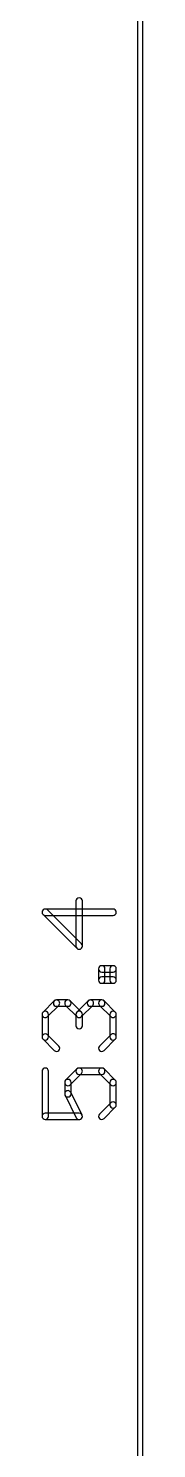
# Model space of a CAD drawing. Extents: x -21 to 88, y -12 to 76.
# Drawn here: x -21.19 to -18.77, y 10.51 to 44.65 of the extents above; entities that cross this region are included whole.
import ezdxf

# ---------------------------------------------------------------- set-up
doc = ezdxf.new("R2010")
doc.units = 0
doc.layers.add('51', color=253, linetype='CONTINUOUS')

msp = doc.modelspace()

# ---------------------------------------------------------------- linework, layer by layer
at = {"layer": '51'}
for points in [[(-18.9006, 47.6), (-18.9006, -5.8, 1), (-18.7706, -5.8), (-18.7706, 47.6, 1)], [(-20.2236, 22.5922), (-20.2236, 23.6768, 1), (-20.376, 23.6768), (-20.376, 22.5922, 1)], [(-19.4863, 23.4819), (-21.1133, 23.4819, 1), (-21.1133, 23.3295), (-19.4863, 23.3295, 1)], [(-21.1672, 23.3518), (-20.3537, 22.5383, 1), (-20.2459, 22.646), (-21.0594, 23.4595, 1)], [(-19.6813, 21.7736), (-19.6813, 22.0447, 1), (-19.8337, 22.0447), (-19.8337, 21.7736, 1)], [(-19.7575, 21.9685), (-19.4863, 21.9685, 1), (-19.4863, 22.1209), (-19.7575, 22.1209, 1)], [(-19.4863, 21.8498), (-19.7575, 21.8498, 1), (-19.7575, 21.6974), (-19.4863, 21.6974, 1)], [(-19.5625, 22.0447), (-19.5625, 21.7736, 1), (-19.4101, 21.7736), (-19.4101, 22.0447, 1)], [(-21.0594, 20.896), (-20.7882, 21.1672, 1), (-20.896, 21.275), (-21.1672, 21.0038, 1)], [(-20.8421, 21.1449), (-20.571, 21.1449, 1), (-20.571, 21.2973), (-20.8421, 21.2973, 1)], [(-20.6248, 21.1672), (-20.3537, 20.896, 1), (-20.2459, 21.0038), (-20.5171, 21.275, 1)], [(-20.2459, 20.896), (-19.9747, 21.1672, 1), (-20.0825, 21.275), (-20.3537, 21.0038, 1)], [(-20.0286, 21.1449), (-19.7575, 21.1449, 1), (-19.7575, 21.2973), (-20.0286, 21.2973, 1)], [(-19.8113, 21.1672), (-19.5402, 20.896, 1), (-19.4324, 21.0038), (-19.7036, 21.275, 1)], [(-21.0371, 20.4076), (-21.0371, 20.9499, 1), (-21.1895, 20.9499), (-21.1895, 20.4076, 1)], [(-20.376, 20.9499), (-20.376, 20.6788, 1), (-20.2236, 20.6788), (-20.2236, 20.9499, 1)], [(-19.5625, 20.9499), (-19.5625, 20.4076, 1), (-19.4101, 20.4076), (-19.4101, 20.9499, 1)], [(-20.7882, 20.1903), (-21.0594, 20.4615, 1), (-21.1672, 20.3537), (-20.896, 20.0825, 1)], [(-19.5402, 20.4615), (-19.8113, 20.1903, 1), (-19.7036, 20.0825), (-19.4324, 20.3537, 1)], [(-21.1895, 19.5839), (-21.1895, 18.4993, 1), (-21.0371, 18.4993), (-21.0371, 19.5839, 1)], [(-20.5171, 19.2589), (-20.2459, 19.53, 1), (-20.3537, 19.6378), (-20.6248, 19.3666, 1)], [(-20.2998, 19.5077), (-19.7575, 19.5077, 1), (-19.7575, 19.6601), (-20.2998, 19.6601, 1)], [(-19.8113, 19.5301), (-19.5402, 19.2589, 1), (-19.4324, 19.3666), (-19.7036, 19.6378, 1)], [(-20.4948, 19.0416), (-20.4948, 19.3128, 1), (-20.6472, 19.3128), (-20.6472, 19.0416, 1)], [(-20.2316, 18.5333), (-20.5028, 19.0757, 1), (-20.6391, 19.0075), (-20.368, 18.4652, 1)], [(-19.5625, 19.3128), (-19.5625, 18.7704, 1), (-19.4101, 18.7704), (-19.4101, 19.3128, 1)], [(-19.5402, 18.8243), (-19.8113, 18.5532, 1), (-19.7036, 18.4454), (-19.4324, 18.7166, 1)], [(-21.1133, 18.4231), (-20.2998, 18.4231, 1), (-20.2998, 18.5755), (-21.1133, 18.5755, 1)]]:
    msp.add_lwpolyline(points, format="xyb", close=True, dxfattribs=at)

doc.saveas('drawing.dxf')
